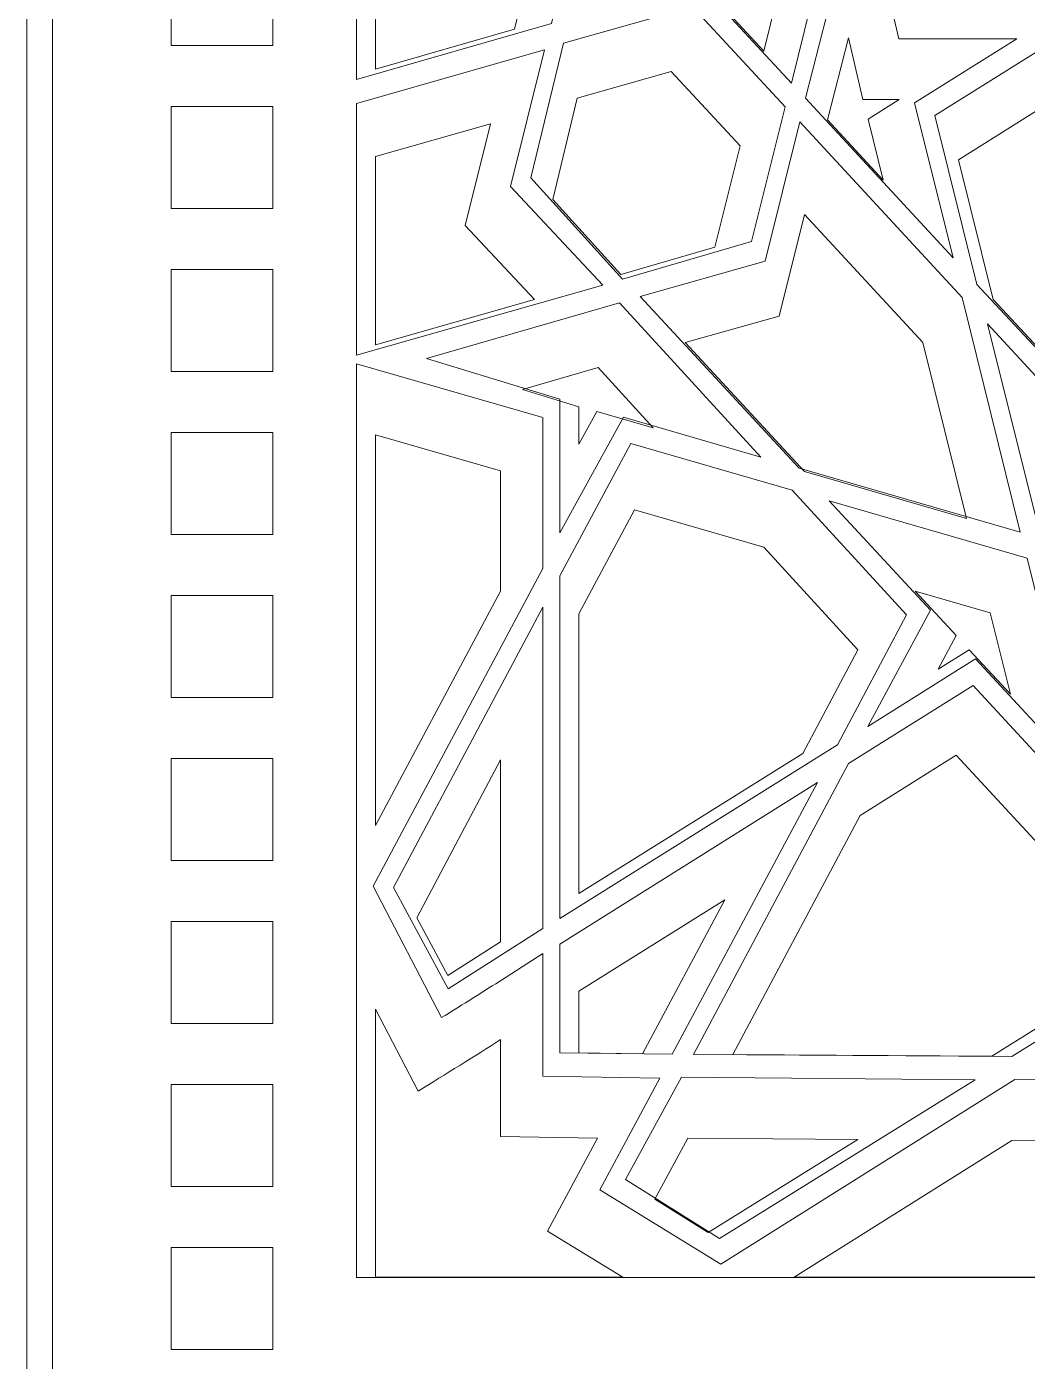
# Model space of a CAD drawing. Header units: centimetres. Extents: x -12.3 to 38.8, y -41.7 to 12.7.
# Drawn here: x 8.02 to 12.93, y -35.41 to -28.86 of the extents above; entities that cross this region are included whole.
import ezdxf

# ---------------------------------------------------------------- set-up
doc = ezdxf.new("R2010")
doc.units = ezdxf.units.CM
doc.header["$MEASUREMENT"] = 0
doc.layers.add('layer 1', color=7, linetype='Continuous')

msp = doc.modelspace()

# ---------------------------------------------------------------- linework, layer by layer
at = {"layer": 'layer 1', "color": 19, "lineweight": 20}
for points, knots in [([(8.70911, -20.59914), (8.70911, -20.59914), (22.32118, -20.59914), (22.32118, -20.59914), (22.32118, -20.59914), (22.70286, -20.59914), (23.01514, -20.91142), (23.01514, -21.2931), (23.01514, -21.2931), (23.01514, -21.2931), (23.01514, -40.90518), (23.01514, -40.90518), (23.01514, -40.90518), (23.01514, -41.28686), (22.70286, -41.59914), (22.32118, -41.59914), (22.32118, -41.59914), (22.32118, -41.59914), (8.70911, -41.59914), (8.70911, -41.59914), (8.70911, -41.59914), (8.32743, -41.59914), (8.01515, -41.28686), (8.01515, -40.90518), (8.01515, -40.90518), (8.01515, -40.90518), (8.01515, -21.2931), (8.01515, -21.2931), (8.01515, -21.2931), (8.01515, -20.91142), (8.32743, -20.59914), (8.70911, -20.59914)], [0, 0, 0, 0, 0.1111111, 0.1111111, 0.1111111, 0.1111111, 0.2222222, 0.2222222, 0.2222222, 0.2222222, 0.3333333, 0.3333333, 0.3333333, 0.3333333, 0.4444444, 0.4444444, 0.4444444, 0.4444444, 0.5555556, 0.5555556, 0.5555556, 0.5555556, 0.6666667, 0.6666667, 0.6666667, 0.6666667, 0.7777778, 0.7777778, 0.7777778, 0.7777778, 1, 1, 1, 1]), ([(9.72759, -27.16338), (9.72759, -27.16338), (9.72759, -29.06559), (9.72759, -29.06559), (9.72759, -29.06559), (9.72759, -29.06559), (10.40916, -28.87), (10.40916, -28.87), (10.40916, -28.87), (10.40916, -28.87), (10.5902, -28.12598), (10.5902, -28.12598), (10.5902, -28.12598), (10.5902, -28.12598), (10.40916, -27.35896), (10.40916, -27.35896), (10.40916, -27.35896), (10.40916, -27.35896), (9.72759, -27.16338), (9.72759, -27.16338)], [0, 0, 0, 0, 0.1666667, 0.1666667, 0.1666667, 0.1666667, 0.3333333, 0.3333333, 0.3333333, 0.3333333, 0.5, 0.5, 0.5, 0.5, 0.6666667, 0.6666667, 0.6666667, 0.6666667, 1, 1, 1, 1]), ([(10.83513, -27.48169), (10.83513, -27.48169), (10.98777, -28.12599), (10.98777, -28.12599), (10.98777, -28.12599), (10.98777, -28.12599), (10.83513, -28.74729), (10.83513, -28.74729), (10.83513, -28.74729), (10.83513, -28.74729), (11.29661, -28.61307), (11.29661, -28.61307), (11.29661, -28.61307), (11.29661, -28.61307), (11.63384, -28.9774), (11.63384, -28.9774), (11.63384, -28.9774), (11.63384, -28.9774), (11.84682, -28.1145), (11.84682, -28.1145), (11.84682, -28.1145), (11.84682, -28.1145), (11.63384, -27.2516), (11.63384, -27.2516), (11.63384, -27.2516), (11.63384, -27.2516), (11.29661, -27.61594), (11.29661, -27.61594), (11.29661, -27.61594), (11.29661, -27.61594), (10.83513, -27.4817), (10.83513, -27.4817), (10.83513, -27.4817), (10.83513, -27.4817), (10.83513, -27.48169), (10.83513, -27.48169)], [0, 0, 0, 0, 0.1, 0.1, 0.1, 0.1, 0.2, 0.2, 0.2, 0.2, 0.3, 0.3, 0.3, 0.3, 0.4, 0.4, 0.4, 0.4, 0.5, 0.5, 0.5, 0.5, 0.6, 0.6, 0.6, 0.6, 0.7, 0.7, 0.7, 0.7, 0.8, 0.8, 0.8, 0.8, 1, 1, 1, 1]), ([(8.72367, -28.44914), (8.72367, -28.44914), (9.22367, -28.44914), (9.22367, -28.44914), (9.22367, -28.44914), (9.22367, -28.44914), (9.22367, -28.94914), (9.22367, -28.94914), (9.22367, -28.94914), (9.22367, -28.94914), (8.72367, -28.94914), (8.72367, -28.94914), (8.72367, -28.94914), (8.72367, -28.94914), (8.72367, -28.44914), (8.72367, -28.44914)], [0, 0, 0, 0, 0.2, 0.2, 0.2, 0.2, 0.4, 0.4, 0.4, 0.4, 0.6, 0.6, 0.6, 0.6, 1, 1, 1, 1]), ([(11.94622, -29.31488), (11.94622, -29.31488), (12.21956, -29.61018), (12.21956, -29.61018), (12.21956, -29.61018), (12.21956, -29.61018), (12.14502, -29.31104), (12.14502, -29.31104), (12.14502, -29.31104), (12.14502, -29.31104), (12.29766, -29.21515), (12.29766, -29.21515), (12.29766, -29.21515), (12.29766, -29.21515), (12.12017, -29.21517), (12.12017, -29.21517), (12.12017, -29.21517), (12.12017, -29.21517), (12.04917, -28.9122), (12.04917, -28.9122), (12.04917, -28.9122), (12.04917, -28.9122), (11.94622, -29.31488), (11.94622, -29.31488)], [0, 0, 0, 0, 0.1428571, 0.1428571, 0.1428571, 0.1428571, 0.2857143, 0.2857143, 0.2857143, 0.2857143, 0.4285714, 0.4285714, 0.4285714, 0.4285714, 0.5714286, 0.5714286, 0.5714286, 0.5714286, 0.7142857, 0.7142857, 0.7142857, 0.7142857, 1, 1, 1, 1]), ([(10.71799, -29.20751), (10.71799, -29.20751), (10.59729, -29.70608), (10.59729, -29.70608), (10.59729, -29.70608), (10.59729, -29.70608), (10.93098, -30.07425), (10.93098, -30.07425), (10.93098, -30.07425), (10.93098, -30.07425), (11.39246, -29.94002), (11.39246, -29.94002), (11.39246, -29.94002), (11.39246, -29.94002), (11.51669, -29.44145), (11.51669, -29.44145), (11.51669, -29.44145), (11.51669, -29.44145), (11.17946, -29.07711), (11.17946, -29.07711), (11.17946, -29.07711), (11.17946, -29.07711), (10.71798, -29.2075), (10.71798, -29.2075), (10.71798, -29.2075), (10.71798, -29.2075), (10.71799, -29.20751), (10.71799, -29.20751)], [0, 0, 0, 0, 0.125, 0.125, 0.125, 0.125, 0.25, 0.25, 0.25, 0.25, 0.375, 0.375, 0.375, 0.375, 0.5, 0.5, 0.5, 0.5, 0.625, 0.625, 0.625, 0.625, 0.75, 0.75, 0.75, 0.75, 1, 1, 1, 1]), ([(8.72367, -29.24914), (8.72367, -29.24914), (9.22367, -29.24914), (9.22367, -29.24914), (9.22367, -29.24914), (9.22367, -29.24914), (9.22367, -29.74914), (9.22367, -29.74914), (9.22367, -29.74914), (9.22367, -29.74914), (8.72367, -29.74914), (8.72367, -29.74914), (8.72367, -29.74914), (8.72367, -29.74914), (8.72367, -29.24914), (8.72367, -29.24914)], [0, 0, 0, 0, 0.2, 0.2, 0.2, 0.2, 0.4, 0.4, 0.4, 0.4, 0.6, 0.6, 0.6, 0.6, 1, 1, 1, 1]), ([(12.58874, -29.51048), (12.58874, -29.51048), (12.75913, -30.19696), (12.75913, -30.19696), (12.75913, -30.19696), (12.75913, -30.19696), (13.22415, -30.69553), (13.22415, -30.69553), (13.22415, -30.69553), (13.22415, -30.69553), (13.69629, -30.40407), (13.69629, -30.40407), (13.69629, -30.40407), (13.69629, -30.40407), (14.3317, -29.21518), (14.3317, -29.21518), (14.3317, -29.21518), (14.3317, -29.21518), (13.06087, -29.21518), (13.06087, -29.21518), (13.06087, -29.21518), (13.06087, -29.21518), (12.58875, -29.51048), (12.58875, -29.51048), (12.58875, -29.51048), (12.58875, -29.51048), (12.58874, -29.51048), (12.58874, -29.51048)], [0, 0, 0, 0, 0.125, 0.125, 0.125, 0.125, 0.25, 0.25, 0.25, 0.25, 0.375, 0.375, 0.375, 0.375, 0.5, 0.5, 0.5, 0.5, 0.625, 0.625, 0.625, 0.625, 0.75, 0.75, 0.75, 0.75, 1, 1, 1, 1]), ([(10.29201, -29.33406), (10.29201, -29.33406), (9.72759, -29.49514), (9.72759, -29.49514), (9.72759, -29.49514), (9.72759, -29.49514), (9.72759, -30.41939), (9.72759, -30.41939), (9.72759, -30.41939), (9.72759, -30.41939), (10.50855, -30.19695), (10.50855, -30.19695), (10.50855, -30.19695), (10.50855, -30.19695), (10.16777, -29.83262), (10.16777, -29.83262), (10.16777, -29.83262), (10.16777, -29.83262), (10.29202, -29.33405), (10.29202, -29.33405), (10.29202, -29.33405), (10.29202, -29.33405), (10.29201, -29.33406), (10.29201, -29.33406)], [0, 0, 0, 0, 0.1428571, 0.1428571, 0.1428571, 0.1428571, 0.2857143, 0.2857143, 0.2857143, 0.2857143, 0.4285714, 0.4285714, 0.4285714, 0.4285714, 0.5714286, 0.5714286, 0.5714286, 0.5714286, 0.7142857, 0.7142857, 0.7142857, 0.7142857, 1, 1, 1, 1]), ([(11.2469, -30.4079), (11.2469, -30.4079), (11.83262, -31.04069), (11.83262, -31.04069), (11.83262, -31.04069), (11.83262, -31.04069), (12.62778, -31.27079), (12.62778, -31.27079), (12.62778, -31.27079), (12.62778, -31.27079), (12.4148, -30.4079), (12.4148, -30.4079), (12.4148, -30.4079), (12.4148, -30.4079), (11.83262, -29.77893), (11.83262, -29.77893), (11.83262, -29.77893), (11.83262, -29.77893), (11.70838, -30.2775), (11.70838, -30.2775), (11.70838, -30.2775), (11.70838, -30.2775), (11.2469, -30.4079), (11.2469, -30.4079)], [0, 0, 0, 0, 0.1428571, 0.1428571, 0.1428571, 0.1428571, 0.2857143, 0.2857143, 0.2857143, 0.2857143, 0.4285714, 0.4285714, 0.4285714, 0.4285714, 0.5714286, 0.5714286, 0.5714286, 0.5714286, 0.7142857, 0.7142857, 0.7142857, 0.7142857, 1, 1, 1, 1]), ([(8.72367, -30.04914), (8.72367, -30.04914), (9.22367, -30.04914), (9.22367, -30.04914), (9.22367, -30.04914), (9.22367, -30.04914), (9.22367, -30.54914), (9.22367, -30.54914), (9.22367, -30.54914), (9.22367, -30.54914), (8.72367, -30.54914), (8.72367, -30.54914), (8.72367, -30.54914), (8.72367, -30.54914), (8.72367, -30.04914), (8.72367, -30.04914)], [0, 0, 0, 0, 0.2, 0.2, 0.2, 0.2, 0.4, 0.4, 0.4, 0.4, 0.6, 0.6, 0.6, 0.6, 1, 1, 1, 1]), ([(10.82092, -30.53062), (10.82092, -30.53062), (10.44819, -30.638), (10.44819, -30.638), (10.44819, -30.638), (10.44819, -30.638), (10.72509, -30.72238), (10.72509, -30.72238), (10.72509, -30.72238), (10.72509, -30.72238), (10.72509, -30.90646), (10.72509, -30.90646), (10.72509, -30.90646), (10.72509, -30.90646), (10.81384, -30.74538), (10.81384, -30.74538), (10.81384, -30.74538), (10.81384, -30.74538), (11.09073, -30.82592), (11.09073, -30.82592), (11.09073, -30.82592), (11.09073, -30.82592), (10.82092, -30.53063), (10.82092, -30.53063), (10.82092, -30.53063), (10.82092, -30.53063), (10.82092, -30.53062), (10.82092, -30.53062)], [0, 0, 0, 0, 0.125, 0.125, 0.125, 0.125, 0.25, 0.25, 0.25, 0.25, 0.375, 0.375, 0.375, 0.375, 0.5, 0.5, 0.5, 0.5, 0.625, 0.625, 0.625, 0.625, 0.75, 0.75, 0.75, 0.75, 1, 1, 1, 1]), ([(8.72367, -30.84914), (8.72367, -30.84914), (9.22367, -30.84914), (9.22367, -30.84914), (9.22367, -30.84914), (9.22367, -30.84914), (9.22367, -31.34914), (9.22367, -31.34914), (9.22367, -31.34914), (9.22367, -31.34914), (8.72367, -31.34914), (8.72367, -31.34914), (8.72367, -31.34914), (8.72367, -31.34914), (8.72367, -30.84914), (8.72367, -30.84914)], [0, 0, 0, 0, 0.2, 0.2, 0.2, 0.2, 0.4, 0.4, 0.4, 0.4, 0.6, 0.6, 0.6, 0.6, 1, 1, 1, 1]), ([(10.34171, -31.03686), (10.34171, -31.03686), (9.72759, -30.86044), (9.72759, -30.86044), (9.72759, -30.86044), (9.72759, -30.86044), (9.72759, -32.77801), (9.72759, -32.77801), (9.72759, -32.77801), (9.72759, -32.77801), (10.34171, -31.62747), (10.34171, -31.62747), (10.34171, -31.62747), (10.34171, -31.62747), (10.34171, -31.03686), (10.34171, -31.03686)], [0, 0, 0, 0, 0.2, 0.2, 0.2, 0.2, 0.4, 0.4, 0.4, 0.4, 0.6, 0.6, 0.6, 0.6, 1, 1, 1, 1]), ([(10.72509, -31.73868), (10.72509, -31.73868), (10.72509, -33.11166), (10.72509, -33.11166), (10.72509, -33.11166), (10.72509, -33.11166), (11.82554, -32.42518), (11.82554, -32.42518), (11.82554, -32.42518), (11.82554, -32.42518), (12.09532, -31.9151), (12.09532, -31.9151), (12.09532, -31.9151), (12.09532, -31.9151), (11.63384, -31.41271), (11.63384, -31.41271), (11.63384, -31.41271), (11.63384, -31.41271), (10.99843, -31.22862), (10.99843, -31.22862), (10.99843, -31.22862), (10.99843, -31.22862), (10.72509, -31.73868), (10.72509, -31.73868), (10.72509, -31.73868), (10.72509, -31.73868), (10.72509, -31.73868), (10.72509, -31.73868)], [0, 0, 0, 0, 0.125, 0.125, 0.125, 0.125, 0.25, 0.25, 0.25, 0.25, 0.375, 0.375, 0.375, 0.375, 0.5, 0.5, 0.5, 0.5, 0.625, 0.625, 0.625, 0.625, 0.75, 0.75, 0.75, 0.75, 1, 1, 1, 1]), ([(12.37575, -31.62747), (12.37575, -31.62747), (12.57809, -31.84606), (12.57809, -31.84606), (12.57809, -31.84606), (12.57809, -31.84606), (12.48934, -32.01097), (12.48934, -32.01097), (12.48934, -32.01097), (12.48934, -32.01097), (12.64197, -31.91509), (12.64197, -31.91509), (12.64197, -31.91509), (12.64197, -31.91509), (12.84431, -32.13369), (12.84431, -32.13369), (12.84431, -32.13369), (12.84431, -32.13369), (12.74492, -31.73483), (12.74492, -31.73483), (12.74492, -31.73483), (12.74492, -31.73483), (12.37575, -31.62747), (12.37575, -31.62747)], [0, 0, 0, 0, 0.1428571, 0.1428571, 0.1428571, 0.1428571, 0.2857143, 0.2857143, 0.2857143, 0.2857143, 0.4285714, 0.4285714, 0.4285714, 0.4285714, 0.5714286, 0.5714286, 0.5714286, 0.5714286, 0.7142857, 0.7142857, 0.7142857, 0.7142857, 1, 1, 1, 1]), ([(8.72367, -31.64914), (8.72367, -31.64914), (9.22367, -31.64914), (9.22367, -31.64914), (9.22367, -31.64914), (9.22367, -31.64914), (9.22367, -32.14914), (9.22367, -32.14914), (9.22367, -32.14914), (9.22367, -32.14914), (8.72367, -32.14914), (8.72367, -32.14914), (8.72367, -32.14914), (8.72367, -32.14914), (8.72367, -31.64914), (8.72367, -31.64914)], [0, 0, 0, 0, 0.2, 0.2, 0.2, 0.2, 0.4, 0.4, 0.4, 0.4, 0.6, 0.6, 0.6, 0.6, 1, 1, 1, 1]), ([(8.72367, -32.44914), (8.72367, -32.44914), (9.22367, -32.44914), (9.22367, -32.44914), (9.22367, -32.44914), (9.22367, -32.44914), (9.22367, -32.94914), (9.22367, -32.94914), (9.22367, -32.94914), (9.22367, -32.94914), (8.72367, -32.94914), (8.72367, -32.94914), (8.72367, -32.94914), (8.72367, -32.94914), (8.72367, -32.44914), (8.72367, -32.44914)], [0, 0, 0, 0, 0.2, 0.2, 0.2, 0.2, 0.4, 0.4, 0.4, 0.4, 0.6, 0.6, 0.6, 0.6, 1, 1, 1, 1]), ([(10.08257, -33.51435), (10.08257, -33.51435), (10.34171, -33.34944), (10.34171, -33.34944), (10.34171, -33.34944), (10.34171, -33.34944), (10.34171, -32.45586), (10.34171, -32.45586), (10.34171, -32.45586), (10.34171, -32.45586), (9.92993, -33.23055), (9.92993, -33.23055), (9.92993, -33.23055), (9.92993, -33.23055), (10.08257, -33.51435), (10.08257, -33.51435)], [0, 0, 0, 0, 0.2, 0.2, 0.2, 0.2, 0.4, 0.4, 0.4, 0.4, 0.6, 0.6, 0.6, 0.6, 1, 1, 1, 1]), ([(12.10597, -32.72814), (12.10597, -32.72814), (11.48121, -33.90169), (11.48121, -33.90169), (11.48121, -33.90169), (11.48121, -33.90169), (12.75204, -33.90936), (12.75204, -33.90936), (12.75204, -33.90936), (12.75204, -33.90936), (13.21352, -33.62172), (13.21352, -33.62172), (13.21352, -33.62172), (13.21352, -33.62172), (13.04313, -32.93524), (13.04313, -32.93524), (13.04313, -32.93524), (13.04313, -32.93524), (12.57812, -32.43284), (12.57812, -32.43284), (12.57812, -32.43284), (12.57812, -32.43284), (12.10599, -32.72813), (12.10599, -32.72813), (12.10599, -32.72813), (12.10599, -32.72813), (12.10597, -32.72814), (12.10597, -32.72814)], [0, 0, 0, 0, 0.125, 0.125, 0.125, 0.125, 0.25, 0.25, 0.25, 0.25, 0.375, 0.375, 0.375, 0.375, 0.5, 0.5, 0.5, 0.5, 0.625, 0.625, 0.625, 0.625, 0.75, 0.75, 0.75, 0.75, 1, 1, 1, 1]), ([(10.72509, -33.59105), (10.72509, -33.59105), (10.72509, -33.89403), (10.72509, -33.89403), (10.72509, -33.89403), (10.72509, -33.89403), (11.03748, -33.89786), (11.03748, -33.89786), (11.03748, -33.89786), (11.03748, -33.89786), (11.44216, -33.14232), (11.44216, -33.14232), (11.44216, -33.14232), (11.44216, -33.14232), (10.7251, -33.59104), (10.7251, -33.59104), (10.7251, -33.59104), (10.7251, -33.59104), (10.72509, -33.59105), (10.72509, -33.59105)], [0, 0, 0, 0, 0.1666667, 0.1666667, 0.1666667, 0.1666667, 0.3333333, 0.3333333, 0.3333333, 0.3333333, 0.5, 0.5, 0.5, 0.5, 0.6666667, 0.6666667, 0.6666667, 0.6666667, 1, 1, 1, 1]), ([(8.72367, -33.24914), (8.72367, -33.24914), (9.22367, -33.24914), (9.22367, -33.24914), (9.22367, -33.24914), (9.22367, -33.24914), (9.22367, -33.74914), (9.22367, -33.74914), (9.22367, -33.74914), (9.22367, -33.74914), (8.72367, -33.74914), (8.72367, -33.74914), (8.72367, -33.74914), (8.72367, -33.74914), (8.72367, -33.24914), (8.72367, -33.24914)], [0, 0, 0, 0, 0.2, 0.2, 0.2, 0.2, 0.4, 0.4, 0.4, 0.4, 0.6, 0.6, 0.6, 0.6, 1, 1, 1, 1]), ([(9.93702, -34.08194), (9.93702, -34.08194), (9.72759, -33.67926), (9.72759, -33.67926), (9.72759, -33.67926), (9.72759, -33.67926), (9.72759, -34.9947), (9.72759, -34.9947), (9.72759, -34.9947), (9.72759, -34.9947), (10.94162, -34.9947), (10.94162, -34.9947), (10.94162, -34.9947), (10.94162, -34.9947), (10.57244, -34.76843), (10.57244, -34.76843), (10.57244, -34.76843), (10.57244, -34.76843), (10.81737, -34.31206), (10.81737, -34.31206), (10.81737, -34.31206), (10.81737, -34.31206), (10.3417, -34.3044), (10.3417, -34.3044), (10.3417, -34.3044), (10.3417, -34.3044), (10.3417, -33.82884), (10.3417, -33.82884), (10.3417, -33.82884), (10.21036, -33.91321), (10.07191, -33.99758), (9.93703, -34.08194), (9.93703, -34.08194), (9.93703, -34.08194), (9.93702, -34.08194), (9.93702, -34.08194)], [0, 0, 0, 0, 0.1, 0.1, 0.1, 0.1, 0.2, 0.2, 0.2, 0.2, 0.3, 0.3, 0.3, 0.3, 0.4, 0.4, 0.4, 0.4, 0.5, 0.5, 0.5, 0.5, 0.6, 0.6, 0.6, 0.6, 0.7, 0.7, 0.7, 0.7, 0.8, 0.8, 0.8, 0.8, 1, 1, 1, 1]), ([(8.72367, -34.04914), (8.72367, -34.04914), (9.22367, -34.04914), (9.22367, -34.04914), (9.22367, -34.04914), (9.22367, -34.04914), (9.22367, -34.54914), (9.22367, -34.54914), (9.22367, -34.54914), (9.22367, -34.54914), (8.72367, -34.54914), (8.72367, -34.54914), (8.72367, -34.54914), (8.72367, -34.54914), (8.72367, -34.04914), (8.72367, -34.04914)], [0, 0, 0, 0, 0.2, 0.2, 0.2, 0.2, 0.4, 0.4, 0.4, 0.4, 0.6, 0.6, 0.6, 0.6, 1, 1, 1, 1]), ([(11.09781, -34.6112), (11.09781, -34.6112), (11.3605, -34.77611), (11.3605, -34.77611), (11.3605, -34.77611), (11.3605, -34.77611), (12.09532, -34.31973), (12.09532, -34.31973), (12.09532, -34.31973), (12.09532, -34.31973), (11.26111, -34.31206), (11.26111, -34.31206), (11.26111, -34.31206), (11.26111, -34.31206), (11.09781, -34.6112), (11.09781, -34.6112)], [0, 0, 0, 0, 0.2, 0.2, 0.2, 0.2, 0.4, 0.4, 0.4, 0.4, 0.6, 0.6, 0.6, 0.6, 1, 1, 1, 1]), ([(12.85142, -34.32356), (12.85142, -34.32356), (11.78293, -34.9947), (11.78293, -34.9947), (11.78293, -34.9947), (11.78293, -34.9947), (13.55429, -34.9947), (13.55429, -34.9947), (13.55429, -34.9947), (13.55429, -34.9947), (13.38746, -34.33122), (13.38746, -34.33122), (13.38746, -34.33122), (13.38746, -34.33122), (12.85142, -34.32356), (12.85142, -34.32356)], [0, 0, 0, 0, 0.2, 0.2, 0.2, 0.2, 0.4, 0.4, 0.4, 0.4, 0.6, 0.6, 0.6, 0.6, 1, 1, 1, 1]), ([(8.72367, -34.84914), (8.72367, -34.84914), (9.22367, -34.84914), (9.22367, -34.84914), (9.22367, -34.84914), (9.22367, -34.84914), (9.22367, -35.34914), (9.22367, -35.34914), (9.22367, -35.34914), (9.22367, -35.34914), (8.72367, -35.34914), (8.72367, -35.34914), (8.72367, -35.34914), (8.72367, -35.34914), (8.72367, -34.84914), (8.72367, -34.84914)], [0, 0, 0, 0, 0.2, 0.2, 0.2, 0.2, 0.4, 0.4, 0.4, 0.4, 0.6, 0.6, 0.6, 0.6, 1, 1, 1, 1])]:
    msp.add_open_spline(points, degree=3, knots=knots, dxfattribs=at)
at = {"layer": 'layer 1', "color": 7, "lineweight": 9}
msp.add_open_spline([(8.14263, -20.59567), (8.14263, -20.59567), (22.999, -20.59567), (22.999, -20.59567), (22.999, -20.59567), (22.999, -20.59567), (22.999, -41.60359), (22.999, -41.60359), (22.999, -41.60359), (22.999, -41.60359), (8.14263, -41.60359), (8.14263, -41.60359), (8.14263, -41.60359), (8.14263, -41.60359), (8.14263, -20.59567), (8.14263, -20.59567)], degree=3, knots=[0, 0, 0, 0, 0.2, 0.2, 0.2, 0.2, 0.4, 0.4, 0.4, 0.4, 0.6, 0.6, 0.6, 0.6, 1, 1, 1, 1], dxfattribs=at)
at = {"layer": 'layer 1', "color": 9, "lineweight": 9}
for points, knots in [([(9.63427, -26.81588), (9.63427, -26.81588), (10.59165, -27.09061), (10.59165, -27.09061), (10.59165, -27.09061), (10.59165, -27.09061), (10.80113, -27.97811), (10.80113, -27.97811), (10.80113, -27.97811), (10.80113, -27.97811), (10.59098, -28.84174), (10.59098, -28.84174), (10.59098, -28.84174), (10.59098, -28.84174), (9.63427, -29.11629), (9.63427, -29.11629), (9.63427, -29.11629), (9.63427, -29.11629), (9.63427, -26.81588), (9.63427, -26.81588)], [0, 0, 0, 0, 0.1666667, 0.1666667, 0.1666667, 0.1666667, 0.3333333, 0.3333333, 0.3333333, 0.3333333, 0.5, 0.5, 0.5, 0.5, 0.6666667, 0.6666667, 0.6666667, 0.6666667, 1, 1, 1, 1]), ([(11.30618, -27.29762), (11.30618, -27.29762), (11.76947, -26.79708), (11.76947, -26.79708), (11.76947, -26.79708), (11.76947, -26.79708), (12.058, -27.9661), (12.058, -27.9661), (12.058, -27.9661), (12.058, -27.9661), (11.76947, -29.13511), (11.76947, -29.13511), (11.76947, -29.13511), (11.76947, -29.13511), (11.30618, -28.63459), (11.30618, -28.63459), (11.30618, -28.63459), (11.30618, -28.63459), (10.68413, -28.81551), (10.68413, -28.81551), (10.68413, -28.81551), (10.68413, -28.81551), (10.89015, -27.97695), (10.89015, -27.97695), (10.89015, -27.97695), (10.89015, -27.97695), (10.6865, -27.11736), (10.6865, -27.11736), (10.6865, -27.11736), (10.6865, -27.11736), (11.30618, -27.29762), (11.30618, -27.29762)], [0, 0, 0, 0, 0.1111111, 0.1111111, 0.1111111, 0.1111111, 0.2222222, 0.2222222, 0.2222222, 0.2222222, 0.3333333, 0.3333333, 0.3333333, 0.3333333, 0.4444444, 0.4444444, 0.4444444, 0.4444444, 0.5555556, 0.5555556, 0.5555556, 0.5555556, 0.6666667, 0.6666667, 0.6666667, 0.6666667, 0.7777778, 0.7777778, 0.7777778, 0.7777778, 1, 1, 1, 1]), ([(11.64055, -30.00841), (11.64055, -30.00841), (11.81086, -29.32496), (11.81086, -29.32496), (11.81086, -29.32496), (11.81086, -29.32496), (12.60784, -30.186), (12.60784, -30.186), (12.60784, -30.186), (12.60784, -30.186), (12.89235, -31.3387), (12.89235, -31.3387), (12.89235, -31.3387), (12.89235, -31.3387), (11.80755, -31.02479), (11.80755, -31.02479), (11.80755, -31.02479), (11.80755, -31.02479), (11.02719, -30.18172), (11.02719, -30.18172), (11.02719, -30.18172), (11.02719, -30.18172), (11.64055, -30.00841), (11.64055, -30.00841)], [0, 0, 0, 0, 0.1428571, 0.1428571, 0.1428571, 0.1428571, 0.2857143, 0.2857143, 0.2857143, 0.2857143, 0.4285714, 0.4285714, 0.4285714, 0.4285714, 0.5714286, 0.5714286, 0.5714286, 0.5714286, 0.7142857, 0.7142857, 0.7142857, 0.7142857, 1, 1, 1, 1]), ([(10.63177, -33.35957), (10.63177, -33.35957), (11.89735, -32.56759), (11.89735, -32.56759), (11.89735, -32.56759), (11.89735, -32.56759), (11.18338, -33.90057), (11.18338, -33.90057), (11.18338, -33.90057), (11.18338, -33.90057), (10.63177, -33.8938), (10.63177, -33.8938), (10.63177, -33.8938), (10.63177, -33.8938), (10.63177, -33.35957), (10.63177, -33.35957)], [0, 0, 0, 0, 0.2, 0.2, 0.2, 0.2, 0.4, 0.4, 0.4, 0.4, 0.6, 0.6, 0.6, 0.6, 1, 1, 1, 1])]:
    msp.add_open_spline(points, degree=3, knots=knots, dxfattribs=at)
at = {"layer": 'layer 1', "color": 225, "lineweight": 9}
for points, knots in [([(12.29576, -28.91677), (12.29576, -28.91677), (12.87519, -28.91673), (12.87519, -28.91673), (12.87519, -28.91673), (12.87519, -28.91673), (12.37353, -29.23185), (12.37353, -29.23185), (12.37353, -29.23185), (12.37353, -29.23185), (12.56306, -29.99246), (12.56306, -29.99246), (12.56306, -29.99246), (12.56306, -29.99246), (11.83735, -29.20846), (11.83735, -29.20846), (11.83735, -29.20846), (11.83735, -29.20846), (12.11218, -28.13342), (12.11218, -28.13342), (12.11218, -28.13342), (12.11218, -28.13342), (12.29576, -28.91677), (12.29576, -28.91677)], [0, 0, 0, 0, 0.1428571, 0.1428571, 0.1428571, 0.1428571, 0.2857143, 0.2857143, 0.2857143, 0.2857143, 0.4285714, 0.4285714, 0.4285714, 0.4285714, 0.5714286, 0.5714286, 0.5714286, 0.5714286, 0.7142857, 0.7142857, 0.7142857, 0.7142857, 1, 1, 1, 1]), ([(13.24606, -30.87168), (13.24606, -30.87168), (13.77451, -30.53971), (13.77451, -30.53971), (13.77451, -30.53971), (13.77451, -30.53971), (13.46725, -31.11064), (13.46725, -31.11064), (13.46725, -31.11064), (13.46725, -31.11064), (13.96429, -31.64761), (13.96429, -31.64761), (13.96429, -31.64761), (13.96429, -31.64761), (12.99284, -31.36506), (12.99284, -31.36506), (12.99284, -31.36506), (12.99284, -31.36506), (12.73134, -30.31555), (12.73134, -30.31555), (12.73134, -30.31555), (12.73134, -30.31555), (13.24606, -30.87168), (13.24606, -30.87168)], [0, 0, 0, 0, 0.1428571, 0.1428571, 0.1428571, 0.1428571, 0.2857143, 0.2857143, 0.2857143, 0.2857143, 0.4285714, 0.4285714, 0.4285714, 0.4285714, 0.5714286, 0.5714286, 0.5714286, 0.5714286, 0.7142857, 0.7142857, 0.7142857, 0.7142857, 1, 1, 1, 1]), ([(9.63427, -33.22918), (9.63427, -33.22918), (9.63427, -30.5129), (9.63427, -30.5129), (9.63427, -30.5129), (9.63427, -30.5129), (10.54839, -30.77548), (10.54839, -30.77548), (10.54839, -30.77548), (10.54839, -30.77548), (10.54839, -31.5166), (10.54839, -31.5166), (10.54839, -31.5166), (10.54839, -31.5166), (9.71641, -33.07529), (9.71641, -33.07529), (9.71641, -33.07529), (9.71641, -33.07529), (10.05205, -33.72065), (10.05205, -33.72065), (10.05205, -33.72065), (10.14077, -33.66566), (10.22949, -33.61065), (10.31732, -33.55424), (10.31732, -33.55424), (10.31732, -33.55424), (10.54838, -33.40584), (10.54838, -33.40584), (10.54838, -33.40584), (10.54838, -33.40584), (10.54838, -34.00839), (10.54838, -34.00839), (10.54838, -34.00839), (10.54838, -34.00839), (11.12265, -34.01766), (11.12265, -34.01766), (11.12265, -34.01766), (11.12265, -34.01766), (10.82827, -34.56616), (10.82827, -34.56616), (10.82827, -34.56616), (10.82827, -34.56616), (11.42315, -34.93075), (11.42315, -34.93075), (11.42315, -34.93075), (11.42315, -34.93075), (12.86589, -34.02454), (12.86589, -34.02454), (12.86589, -34.02454), (12.86589, -34.02454), (13.56151, -34.03448), (13.56151, -34.03448), (13.56151, -34.03448), (13.56151, -34.03448), (13.80336, -34.9963), (13.80336, -34.9963), (13.80336, -34.9963), (13.80336, -34.9963), (9.63427, -34.9963), (9.63427, -34.9963), (9.63427, -34.9963), (9.63427, -34.9963), (9.63427, -33.22918), (9.63427, -33.22918)], [0, 0, 0, 0, 0.0588235, 0.0588235, 0.0588235, 0.0588235, 0.1176471, 0.1176471, 0.1176471, 0.1176471, 0.1764706, 0.1764706, 0.1764706, 0.1764706, 0.2352941, 0.2352941, 0.2352941, 0.2352941, 0.2941176, 0.2941176, 0.2941176, 0.2941176, 0.3529412, 0.3529412, 0.3529412, 0.3529412, 0.4117647, 0.4117647, 0.4117647, 0.4117647, 0.4705882, 0.4705882, 0.4705882, 0.4705882, 0.5294118, 0.5294118, 0.5294118, 0.5294118, 0.5882353, 0.5882353, 0.5882353, 0.5882353, 0.6470588, 0.6470588, 0.6470588, 0.6470588, 0.7058824, 0.7058824, 0.7058824, 0.7058824, 0.7647059, 0.7647059, 0.7647059, 0.7647059, 0.8235294, 0.8235294, 0.8235294, 0.8235294, 0.8823529, 0.8823529, 0.8823529, 0.8823529, 1, 1, 1, 1])]:
    msp.add_open_spline(points, degree=3, knots=knots, dxfattribs=at)
at = {"layer": 'layer 1', "color": 203, "lineweight": 9}
for points, knots in [([(10.6495, -28.9386), (10.6495, -28.9386), (11.28379, -28.75938), (11.28379, -28.75938), (11.28379, -28.75938), (11.28379, -28.75938), (11.73852, -29.25064), (11.73852, -29.25064), (11.73852, -29.25064), (11.73852, -29.25064), (11.57384, -29.91155), (11.57384, -29.91155), (11.57384, -29.91155), (11.57384, -29.91155), (10.9395, -30.09607), (10.9395, -30.09607), (10.9395, -30.09607), (10.9395, -30.09607), (10.4895, -29.59957), (10.4895, -29.59957), (10.4895, -29.59957), (10.4895, -29.59957), (10.6495, -28.9386), (10.6495, -28.9386)], [0, 0, 0, 0, 0.1428571, 0.1428571, 0.1428571, 0.1428571, 0.2857143, 0.2857143, 0.2857143, 0.2857143, 0.4285714, 0.4285714, 0.4285714, 0.4285714, 0.5714286, 0.5714286, 0.5714286, 0.5714286, 0.7142857, 0.7142857, 0.7142857, 0.7142857, 1, 1, 1, 1]), ([(10.38972, -29.64133), (10.38972, -29.64133), (10.84261, -30.12552), (10.84261, -30.12552), (10.84261, -30.12552), (10.84261, -30.12552), (9.63427, -30.46969), (9.63427, -30.46969), (9.63427, -30.46969), (9.63427, -30.46969), (9.63427, -29.23356), (9.63427, -29.23356), (9.63427, -29.23356), (9.63427, -29.23356), (10.55696, -28.97023), (10.55696, -28.97023), (10.55696, -28.97023), (10.55696, -28.97023), (10.38972, -29.64133), (10.38972, -29.64133)], [0, 0, 0, 0, 0.1666667, 0.1666667, 0.1666667, 0.1666667, 0.3333333, 0.3333333, 0.3333333, 0.3333333, 0.5, 0.5, 0.5, 0.5, 0.6666667, 0.6666667, 0.6666667, 0.6666667, 1, 1, 1, 1]), ([(10.63177, -31.55262), (10.63177, -31.55262), (10.98024, -30.90236), (10.98024, -30.90236), (10.98024, -30.90236), (10.98024, -30.90236), (11.77259, -31.13191), (11.77259, -31.13191), (11.77259, -31.13191), (11.77259, -31.13191), (12.33411, -31.74323), (12.33411, -31.74323), (12.33411, -31.74323), (12.33411, -31.74323), (11.99592, -32.38264), (11.99592, -32.38264), (11.99592, -32.38264), (11.99592, -32.38264), (10.63177, -33.23363), (10.63177, -33.23363), (10.63177, -33.23363), (10.63177, -33.23363), (10.63177, -31.55262), (10.63177, -31.55262)], [0, 0, 0, 0, 0.1428571, 0.1428571, 0.1428571, 0.1428571, 0.2857143, 0.2857143, 0.2857143, 0.2857143, 0.4285714, 0.4285714, 0.4285714, 0.4285714, 0.5714286, 0.5714286, 0.5714286, 0.5714286, 0.7142857, 0.7142857, 0.7142857, 0.7142857, 1, 1, 1, 1]), ([(10.0836, -33.57916), (10.0836, -33.57916), (9.81651, -33.08257), (9.81651, -33.08257), (9.81651, -33.08257), (9.81651, -33.08257), (10.54839, -31.70568), (10.54839, -31.70568), (10.54839, -31.70568), (10.54839, -31.70568), (10.54839, -33.28338), (10.54839, -33.28338), (10.54839, -33.28338), (10.54839, -33.28338), (10.0836, -33.57916), (10.0836, -33.57916)], [0, 0, 0, 0, 0.2, 0.2, 0.2, 0.2, 0.4, 0.4, 0.4, 0.4, 0.6, 0.6, 0.6, 0.6, 1, 1, 1, 1]), ([(12.04911, -32.47383), (12.04911, -32.47383), (12.66054, -32.09142), (12.66054, -32.09142), (12.66054, -32.09142), (12.66054, -32.09142), (13.2361, -32.71326), (13.2361, -32.71326), (13.2361, -32.71326), (13.2361, -32.71326), (13.44204, -33.54298), (13.44204, -33.54298), (13.44204, -33.54298), (13.44204, -33.54298), (12.85123, -33.91122), (12.85123, -33.91122), (12.85123, -33.91122), (12.85123, -33.91122), (11.2889, -33.9018), (11.2889, -33.9018), (11.2889, -33.9018), (11.2889, -33.9018), (12.04911, -32.47383), (12.04911, -32.47383)], [0, 0, 0, 0, 0.1428571, 0.1428571, 0.1428571, 0.1428571, 0.2857143, 0.2857143, 0.2857143, 0.2857143, 0.4285714, 0.4285714, 0.4285714, 0.4285714, 0.5714286, 0.5714286, 0.5714286, 0.5714286, 0.7142857, 0.7142857, 0.7142857, 0.7142857, 1, 1, 1, 1]), ([(10.9552, -34.5148), (10.9552, -34.5148), (11.22923, -34.01285), (11.22923, -34.01285), (11.22923, -34.01285), (11.22923, -34.01285), (12.67017, -34.02608), (12.67017, -34.02608), (12.67017, -34.02608), (12.67017, -34.02608), (11.41676, -34.80455), (11.41676, -34.80455), (11.41676, -34.80455), (11.41676, -34.80455), (10.9552, -34.5148), (10.9552, -34.5148)], [0, 0, 0, 0, 0.2, 0.2, 0.2, 0.2, 0.4, 0.4, 0.4, 0.4, 0.6, 0.6, 0.6, 0.6, 1, 1, 1, 1])]:
    msp.add_open_spline(points, degree=3, knots=knots, dxfattribs=at)
at = {"layer": 'layer 1', "color": 183, "lineweight": 9}
for points in [[(12.47363, -29.2926), (12.47363, -29.2926), (13.0745, -28.91678), (13.0745, -28.91678), (13.0745, -28.91678), (13.0745, -28.91678), (14.63863, -28.91678), (14.63863, -28.91678), (14.63863, -28.91678), (14.63863, -28.91678), (13.86619, -30.36206), (13.86619, -30.36206), (13.86619, -30.36206), (13.86619, -30.36206), (13.255, -30.73936), (13.255, -30.73936), (13.255, -30.73936), (13.255, -30.73936), (12.67959, -30.12244), (12.67959, -30.12244), (12.67959, -30.12244), (12.67959, -30.12244), (12.47363, -29.2926), (12.47363, -29.2926)], [(10.94394, -30.77455), (10.94394, -30.77455), (10.63177, -31.34114), (10.63177, -31.34114), (10.63177, -31.34114), (10.63177, -31.34114), (10.63177, -30.68508), (10.63177, -30.68508), (10.63177, -30.68508), (10.63177, -30.68508), (9.97702, -30.48555), (9.97702, -30.48555), (9.97702, -30.48555), (9.97702, -30.48555), (10.92554, -30.21232), (10.92554, -30.21232), (10.92554, -30.21232), (10.92554, -30.21232), (11.61855, -30.97079), (11.61855, -30.97079), (11.61855, -30.97079), (11.61855, -30.97079), (10.94394, -30.77455), (10.94394, -30.77455)], [(12.67309, -31.95989), (12.67309, -31.95989), (12.14465, -32.29184), (12.14465, -32.29184), (12.14465, -32.29184), (12.14465, -32.29184), (12.45191, -31.72092), (12.45191, -31.72092), (12.45191, -31.72092), (12.45191, -31.72092), (11.95488, -31.18398), (11.95488, -31.18398), (11.95488, -31.18398), (11.95488, -31.18398), (12.9263, -31.46648), (12.9263, -31.46648), (12.9263, -31.46648), (12.9263, -31.46648), (13.18782, -32.51599), (13.18782, -32.51599), (13.18782, -32.51599), (13.18782, -32.51599), (12.67309, -31.95989), (12.67309, -31.95989)]]:
    msp.add_open_spline(points, degree=3, knots=[0, 0, 0, 0, 0.1428571, 0.1428571, 0.1428571, 0.1428571, 0.2857143, 0.2857143, 0.2857143, 0.2857143, 0.4285714, 0.4285714, 0.4285714, 0.4285714, 0.5714286, 0.5714286, 0.5714286, 0.5714286, 0.7142857, 0.7142857, 0.7142857, 0.7142857, 1, 1, 1, 1], dxfattribs=at)

doc.saveas('drawing.dxf')
